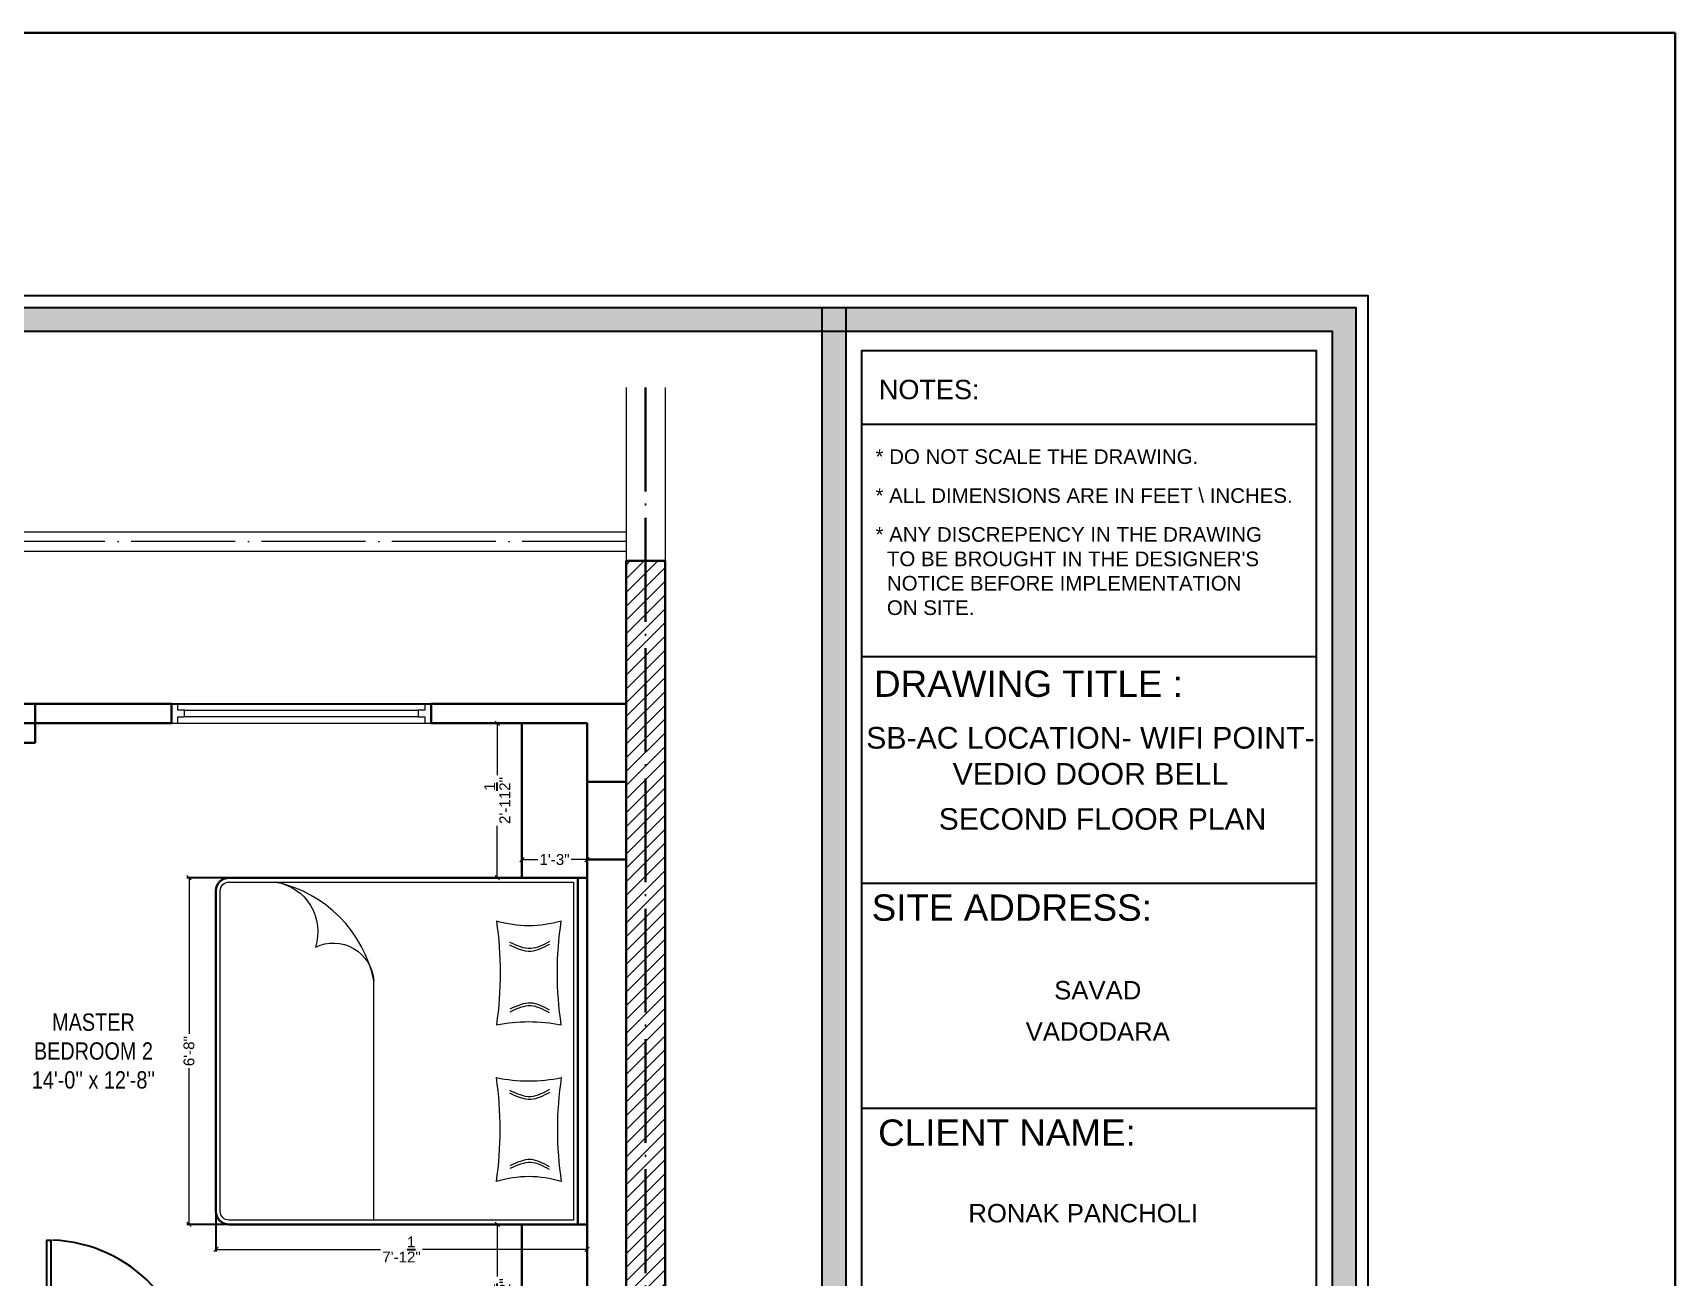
# Model space of a CAD drawing. Header units: millimetres. Extents: x 35877 to 3066687, y -650199 to -40525.
# Drawn here: x 149668.9 to 150048.2, y -178094.2 to -177806.8 of the extents above; entities that cross this region are included whole.
import ezdxf
from ezdxf.enums import TextEntityAlignment as Align

# ---------------------------------------------------------------- set-up
doc = ezdxf.new("R2010")
doc.units = ezdxf.units.MM
doc.header["$MEASUREMENT"] = 0
doc.header["$PDMODE"] = 35
doc.linetypes.add('ACAD_ISO04W100', pattern=[30, 24, -3, 0, -3])
doc.layers.get('Defpoints').update_dxf_attribs({"color": 220})
for name, color, linetype in [('AR DOOR', 40, 'Continuous'), ('AR ELE-5', 134, 'Continuous'), ('GROUND FLOOR  ( Text )', 251, 'Continuous')]:
    doc.layers.add(name, color=color, linetype=linetype)
for name, color, linetype, lineweight in [('COLUMN', 1, 'Continuous', 30), ('dim05', 1, 'Continuous', 13), ('FIRST FLOOR ( TEXT )', 7, 'Continuous', 9), ('FURNITURE', 32, 'Continuous', 9), ('GROUND FLOOR', 7, 'Continuous', 9), ('GROUND FLOOR  ( HATCH )', 251, 'Continuous', 9), ('NAME PLATE', 7, 'Continuous', 25), ('SECOND FLOOR', 7, 'Continuous', 9), ('SECOND FLOOR  ( PLINE )', 251, 'Continuous', 30), ('wall', 7, 'Continuous', 30), ('X_PLOT', 1, 'Continuous', 9), ('XX~SLAB ( BEAM )~ ( DIM )', 7, 'Continuous', 9)]:
    doc.layers.add(name, color=color, linetype=linetype, lineweight=lineweight)
doc.layers.add('XX~SLAB ( PLINE )', color=251, linetype='Continuous', plot=False)
doc.styles.add('Arial', font='arial.ttf')
doc.styles.add('KATHA', font='swissc.ttf')
doc.styles.get("Standard").update_dxf_attribs({"font": 'arial.ttf', "height": 6})
doc.dimstyles.new('ISO-25', dxfattribs={"dimtxt": 2.5, "dimasz": 1, "dimexe": 0.5, "dimexo": 1, "dimtad": 0, "dimdec": 1, "dimlunit": 4, "dimtxsty": 'Standard', "dimblk": 'OBLIQUE', "dimcen": 2.5, "dimclrd": 1, "dimclre": 1, "dimclrt": 5, "dimadec": 0, "dimazin": 0, "dimtfac": 1, "dimtdec": 1, "dimtmove": 0, "dimatfit": 3, "dimfxl": 1, "dimlwd": -1, "dimarcsym": 0})

# ---------------------------------------------------------------- blocks, each defined once
blk = doc.blocks.new('LAYOUT FILE')
at = {"layer": 'NAME PLATE', "true_color": 0xd39e00}
h = blk.add_hatch(color=42, dxfattribs=at)
h.paths.add_polyline_path([(3346889.83, -513806.18), (3346889.83, -514260.7), (3347535.56, -514260.7), (3347535.56, -513806.18)])
h.paths.add_polyline_path([(3346894.36, -513810.71), (3347531.03, -513810.71), (3347531.03, -514256.17), (3346894.36, -514256.17)], flags=16)
blk.add_hatch(color=42, dxfattribs=at).paths.add_polyline_path([(3347433.6, -514256.17), (3347438.13, -514256.17), (3347438.13, -513806.18), (3347433.6, -513806.18)])
at = {"layer": 'NAME PLATE', "color": 42, "true_color": 0xd39e00}
for p, q in [((3347527.96, -513828.55), (3347441.2, -513828.55)), ((3347527.96, -513872.99), (3347441.2, -513872.99)), ((3347527.96, -513916.26), (3347441.2, -513916.26)), ((3347527.96, -513959.27), (3347441.2, -513959.27))]:
    blk.add_line(p, q, dxfattribs=at)
for points in [[(3346887.56, -513803.91), (3347537.83, -513803.91), (3347537.83, -514262.96), (3346887.56, -514262.96)], [(3346889.83, -513806.18), (3347535.56, -513806.18), (3347535.56, -514260.7), (3346889.83, -514260.7)], [(3347433.6, -514256.17), (3347433.6, -513806.18), (3347438.13, -513806.18), (3347438.13, -514256.17)], [(3346894.36, -513810.71), (3347531.03, -513810.71), (3347531.03, -514256.17), (3346894.36, -514256.17)], [(3347441.2, -514252.44), (3347441.2, -513814.44), (3347527.96, -513814.44), (3347527.96, -514252.44)]]:
    blk.add_lwpolyline(points, close=True, dxfattribs=at)
at = {"layer": 'NAME PLATE', "style": 'Arial'}
for s, height, p in [('NOTES:', 3.699, (3347454.07, -513823.73)), ('DRAWING TITLE : ', 5.0338, (3347474.01, -513880.61)), ('SITE ADDRESS:', 5.0338, (3347469.85, -513923.39)), ('CLIENT NAME:', 5.0338, (3347468.93, -513966.4))]:
    blk.add_text(s, height=height, dxfattribs=at).set_placement(p, align=Align.CENTER)
at = {"layer": 'NAME PLATE', "char_height": 2.7974, "width": 108.0765, "attachment_point": 1, "style": 'Arial'}
for s, insert in [('* DO NOT SCALE THE DRAWING.', (3347443.82, -513833.31, 0)), ('* ALL DIMENSIONS ARE IN FEET \\\\ INCHES.', (3347443.82, -513840.75, 0)), ("* ANY DISCREPENCY IN THE DRAWING \\P  TO BE BROUGHT IN THE DESIGNER'S\\P  NOTICE BEFORE IMPLEMENTATION \\P  ON SITE.", (3347443.82, -513848.18, 0))]:
    blk.add_mtext(s, dxfattribs=dict(at, insert=insert))
blk = doc.blocks.new('*U19')
for points in [[(-1160, 0), (-1120, 0), (-1120, 30), (-1110, 30), (-1110, 100), (-1160, 100)], [(0, 0), (0, -1120), (-30, -1120), (-30, 0)], [(40, 0), (0, 0), (0, 30), (-10, 30), (-10, 100), (40, 100)]]:
    blk.add_lwpolyline(points, close=True)
at = {"layer": 'AR ELE-5', "linetype": 'ByBlock', "ltscale": 15}
blk.add_arc((2, 1), 1122, 180.0347, 267.627, dxfattribs=at)
blk = doc.blocks.new('_Oblique')
at = {"layer": 'wall', "color": 0, "lineweight": -2}
blk.add_line((-0.5, -0.5), (0.5, 0.5), dxfattribs=at)
blk = doc.blocks.new('*D148')
at = {"layer": 'Defpoints', "color": 0, "lineweight": 30, "transparency": 16777216}
for p in [(149718.61, -178001.96, -0.13), (149705, -178082.06), (149718.61, -178082.06, -0.13)]:
    blk.add_point(p, dxfattribs=at)
at = {"layer": 'dim05', "color": 1, "linetype": 'Continuous', "lineweight": -2, "transparency": 16777216}
for p, q in [((149717.61, -178001.96), (149704.5, -178001.96)), ((149717.61, -178082.06), (149704.5, -178082.06))]:
    blk.add_line(p, q, dxfattribs=at)
at = {"layer": 'dim05', "color": 1, "linetype": 'Continuous', "transparency": 16777216}
for p, q in [((149705, -178001.96), (149705, -178038.05)), ((149705, -178082.06), (149705, -178045.96))]:
    blk.add_line(p, q, dxfattribs=at)
at = {"layer": 'dim05', "color": 1, "transparency": 16777216}
for p, rotation in [((149705, -178001.96), 90), ((149705, -178082.06), 270)]:
    blk.add_blockref('_Oblique', p, dxfattribs=dict(at, rotation=rotation))
at = {"layer": 'dim05', "color": 5, "lineweight": 25, "transparency": 16777216, "insert": (149705, -178042.01), "char_height": 2.5, "attachment_point": 5, "rotation": 90, "style": 'Arial'}
blk.add_mtext('6\'-8"', dxfattribs=at)
blk = doc.blocks.new('*D149')
at = {"layer": 'Defpoints', "color": 0, "lineweight": 30, "transparency": 16777216}
for p in [(149711.21, -178075.04, -0.13), (149796.95, -178075.04, -0.13), (149796.95, -178087.83)]:
    blk.add_point(p, dxfattribs=at)
at = {"layer": 'dim05', "color": 1, "linetype": 'Continuous', "lineweight": -2, "transparency": 16777216}
for p, q in [((149711.21, -178076.04), (149711.21, -178088.33)), ((149796.95, -178076.04), (149796.95, -178088.33))]:
    blk.add_line(p, q, dxfattribs=at)
at = {"layer": 'dim05', "color": 1, "linetype": 'Continuous', "transparency": 16777216}
for p, q in [((149711.21, -178087.83), (149749.23, -178087.83)), ((149796.95, -178087.83), (149758.93, -178087.83))]:
    blk.add_line(p, q, dxfattribs=at)
at = {"layer": 'dim05', "color": 1, "transparency": 16777216, "rotation": 180}
blk.add_blockref('_Oblique', (149711.21, -178087.83), dxfattribs=at)
at = {"layer": 'dim05', "color": 1, "transparency": 16777216}
blk.add_blockref('_Oblique', (149796.95, -178087.83), dxfattribs=at)
at = {"layer": 'dim05', "color": 5, "lineweight": 25, "transparency": 16777216, "insert": (149754.08, -178087.83), "char_height": 2.5, "attachment_point": 5, "style": 'Arial'}
blk.add_mtext('7\'-1{\\H1x;\\S1/2;}"', dxfattribs=at)
blk = doc.blocks.new('*D150')
at = {"layer": 'Defpoints', "color": 0, "lineweight": 30, "transparency": 16777216}
for p in [(149781.9, -177966.26, -0.13), (149776.17, -178001.96), (149781.9, -178001.96, -0.13)]:
    blk.add_point(p, dxfattribs=at)
at = {"layer": 'dim05', "color": 1, "linetype": 'Continuous', "lineweight": -2, "transparency": 16777216}
for p, q in [((149780.9, -177966.26), (149775.67, -177966.26)), ((149780.9, -178001.96), (149775.67, -178001.96))]:
    blk.add_line(p, q, dxfattribs=at)
at = {"layer": 'dim05', "color": 1, "linetype": 'Continuous', "transparency": 16777216}
for p, q in [((149776.17, -177966.26), (149776.17, -177978.26)), ((149776.17, -178001.96), (149776.17, -177989.96))]:
    blk.add_line(p, q, dxfattribs=at)
at = {"layer": 'dim05', "color": 1, "transparency": 16777216}
for p, rotation in [((149776.17, -177966.26), 90), ((149776.17, -178001.96), 270)]:
    blk.add_blockref('_Oblique', p, dxfattribs=dict(at, rotation=rotation))
at = {"layer": 'dim05', "color": 5, "lineweight": 25, "transparency": 16777216, "insert": (149776.17, -177984.11), "char_height": 2.5, "attachment_point": 5, "rotation": 90, "style": 'Arial'}
blk.add_mtext('2\'-11{\\H1x;\\S1/2;}"', dxfattribs=at)
blk = doc.blocks.new('*D151')
at = {"layer": 'Defpoints', "color": 0, "lineweight": 30, "transparency": 16777216}
for p in [(149796.95, -177997.76), (149781.9, -177999.38, -0.13), (149796.95, -177999.38, -0.13)]:
    blk.add_point(p, dxfattribs=at)
at = {"layer": 'dim05', "color": 1, "linetype": 'Continuous', "lineweight": -2, "transparency": 16777216}
for p, q in [((149781.9, -177998.38), (149781.9, -177997.26)), ((149796.95, -177998.38), (149796.95, -177997.26))]:
    blk.add_line(p, q, dxfattribs=at)
at = {"layer": 'dim05', "color": 1, "linetype": 'Continuous', "transparency": 16777216}
for p, q in [((149781.9, -177997.76), (149785.59, -177997.76)), ((149796.95, -177997.76), (149793.25, -177997.76))]:
    blk.add_line(p, q, dxfattribs=at)
at = {"layer": 'dim05', "color": 1, "transparency": 16777216, "rotation": 180}
blk.add_blockref('_Oblique', (149781.9, -177997.76), dxfattribs=at)
at = {"layer": 'dim05', "color": 1, "transparency": 16777216}
blk.add_blockref('_Oblique', (149796.95, -177997.76), dxfattribs=at)
at = {"layer": 'dim05', "color": 5, "lineweight": 25, "transparency": 16777216, "insert": (149789.42, -177997.76), "char_height": 2.5, "attachment_point": 5, "style": 'Arial'}
blk.add_mtext('1\'-3"', dxfattribs=at)
blk = doc.blocks.new('*D152')
at = {"layer": 'Defpoints', "color": 0, "lineweight": 30, "transparency": 16777216}
for p in [(149781.9, -178082.06, -0.13), (149776.2, -178117.76), (149781.9, -178117.76, -0.13)]:
    blk.add_point(p, dxfattribs=at)
at = {"layer": 'dim05', "color": 1, "linetype": 'Continuous', "lineweight": -2, "transparency": 16777216}
for p, q in [((149780.9, -178082.06), (149775.7, -178082.06)), ((149780.9, -178117.76), (149775.7, -178117.76))]:
    blk.add_line(p, q, dxfattribs=at)
at = {"layer": 'dim05', "color": 1, "linetype": 'Continuous', "transparency": 16777216}
for p, q in [((149776.2, -178082.06), (149776.2, -178094.06)), ((149776.2, -178117.76), (149776.2, -178105.76))]:
    blk.add_line(p, q, dxfattribs=at)
at = {"layer": 'dim05', "color": 1, "transparency": 16777216}
for p, rotation in [((149776.2, -178082.06), 90), ((149776.2, -178117.76), 270)]:
    blk.add_blockref('_Oblique', p, dxfattribs=dict(at, rotation=rotation))
at = {"layer": 'dim05', "color": 5, "lineweight": 25, "transparency": 16777216, "insert": (149776.2, -178099.91), "char_height": 2.5, "attachment_point": 5, "rotation": 90, "style": 'Arial'}
blk.add_mtext('2\'-11{\\H1x;\\S1/2;}"', dxfattribs=at)

msp = doc.modelspace()

# ---------------------------------------------------------------- hatches: boundary and pattern name
at = {"layer": 'GROUND FLOOR  ( HATCH )'}
h = msp.add_hatch(dxfattribs=at)
h.set_pattern_fill('ANSI31', color=6, scale=18, style=0)
h.set_pattern_definition([(45, (33274.2636, -15653.0841), (-1.590990258, 1.590990258), [])])
h.paths.add_polyline_path([(149814.95, -177928.759), (149805.95, -177928.759), (149805.95, -178272.259), (149814.95, -178272.259)])

# ---------------------------------------------------------------- linework, layer by layer
at = {"layer": 'COLUMN', "elevation": -0.126}
for points in [[(149660.45, -177961.759), (149669.45, -177961.759), (149669.45, -177970.759), (149660.45, -177970.759)], [(149796.95, -177979.759), (149805.95, -177979.759), (149805.95, -177997.759), (149796.95, -177997.759)]]:
    msp.add_lwpolyline(points, close=True, dxfattribs=at)
at = {"layer": 'FURNITURE', "lineweight": 30}
for p, q in [((149781.896, -178001.961, -0.126), (149781.896, -177966.259, -0.126)), ((149781.896, -178117.759, -0.126), (149781.896, -178082.056, -0.126))]:
    msp.add_line(p, q, dxfattribs=at)
at = {"layer": 'FURNITURE'}
msp.add_line((149747.713, -178081.056, -0.126), (149747.713, -178025.768, -0.126), dxfattribs=at)
at = {"layer": 'FURNITURE', "lineweight": 30, "elevation": -0.126}
msp.add_lwpolyline([(149711.209, -178079.056), (149711.209, -178004.961, -0.4142136), (149714.209, -178001.961), (149794.797, -178001.961), (149794.797, -178082.056), (149714.209, -178082.056, -0.4142136)], format="xyb", close=True, dxfattribs=at)
msp.add_lwpolyline([(149794.797, -178082.056), (149796.95, -178082.056), (149796.95, -178001.961), (149794.797, -178001.961)], close=True, dxfattribs=at)
at = {"layer": 'FURNITURE'}
for points, elevation in [([(149712.209, -178079.056), (149712.209, -178004.961, -0.4142136), (149714.209, -178002.961), (149793.797, -178002.961), (149793.797, -178081.056), (149714.209, -178081.056, -0.4142136)], -0.126), ([(149734.192, -178017.972, -0.5279651), (149747.713, -178025.768, 0.2964894), (149725.07, -178002.961, -0.4593765), (149734.192, -178017.972)], -0.126), ([(149775.976, -178035.952, -0.1005861), (149790.976, -178035.952, -0.0757258), (149790.976, -178011.952, -0.1489672), (149775.976, -178011.952, -0.0741156)], -0.131), ([(149775.976, -178048.128, 0.1005861), (149790.976, -178048.128, 0.0757258), (149790.976, -178072.128, 0.1489672), (149775.976, -178072.128, 0.0741156)], -0.131)]:
    msp.add_lwpolyline(points, format="xyb", close=True, dxfattribs=dict(at, elevation=elevation))
for points in [[(149788.238, -178016.694, -0.131), (149786.821, -178017.466, -0.131), (149783.827, -178019.096, -0.131), (149780.71, -178017.656, -0.131), (149779.069, -178016.897, -0.131)], [(149788.238, -178017.338, -0.131), (149786.821, -178018.11, -0.131), (149783.827, -178019.741, -0.131), (149780.71, -178018.301, -0.131), (149779.069, -178017.542, -0.131)], [(149788.238, -178032.529, -0.131), (149786.821, -178031.757, -0.131), (149783.827, -178030.127, -0.131), (149780.71, -178031.567, -0.131), (149779.069, -178032.326, -0.131)], [(149788.238, -178033.174, -0.131), (149786.821, -178032.402, -0.131), (149783.827, -178030.771, -0.131), (149780.71, -178032.212, -0.131), (149779.069, -178032.971, -0.131)], [(149788.238, -178050.906, -0.131), (149786.821, -178051.678, -0.131), (149783.827, -178053.309, -0.131), (149780.71, -178051.868, -0.131), (149779.069, -178051.109, -0.131)], [(149788.238, -178051.551, -0.131), (149786.821, -178052.323, -0.131), (149783.827, -178053.954, -0.131), (149780.71, -178052.513, -0.131), (149779.069, -178051.754, -0.131)], [(149788.238, -178068.706, -0.131), (149786.821, -178067.934, -0.131), (149783.827, -178066.303, -0.131), (149780.71, -178067.744, -0.131), (149779.069, -178068.502, -0.131)], [(149788.238, -178069.351, -0.131), (149786.821, -178068.579, -0.131), (149783.827, -178066.948, -0.131), (149780.71, -178068.388, -0.131), (149779.069, -178069.147, -0.131)]]:
    msp.add_open_spline(points, degree=3, knots=[0, 0, 0, 0, 4.5779171, 9.671137, 9.671137, 9.671137, 9.671137], dxfattribs=at)
at = {"layer": 'GROUND FLOOR'}
for p, q in [((149805.95, -177888.71, -0.126), (149805.95, -178409.642, -0.126)), ((149805.95, -177888.71, -0.126), (149805.95, -177985.759, -0.126)), ((149814.95, -177888.71, -0.126), (149814.95, -178409.642, -0.126)), ((149305.7, -177922.009, -0.126), (149805.95, -177922.009, -0.126)), ((149310.2, -177926.509, -0.126), (149805.95, -177926.509, -0.126))]:
    msp.add_line(p, q, dxfattribs=at)
at = {"layer": 'GROUND FLOOR', "color": 1, "linetype": 'ACAD_ISO04W100'}
msp.add_line((149810.45, -177888.71, -0.126), (149810.45, -178272.259, -0.126), dxfattribs=at)
at = {"layer": 'GROUND FLOOR', "color": 1, "linetype": 'ACAD_ISO04W100', "elevation": -0.126}
msp.add_lwpolyline([(149805.95, -177924.259), (149307.95, -177924.259), (149307.95, -178386.759), (149805.95, -178386.759)], dxfattribs=at)
at = {"layer": 'GROUND FLOOR', "color": 6, "lineweight": 30, "elevation": -0.126}
msp.add_lwpolyline([(149814.95, -177928.759), (149805.95, -177928.759), (149805.95, -178272.259), (149814.95, -178272.259)], close=True, dxfattribs=at)
at = {"layer": 'SECOND FLOOR'}
for p, q in [((149405.45, -177961.759, -0.126), (149805.95, -177961.759, -0.126)), ((149700.949, -177961.759, -0.126), (149700.949, -177966.259, -0.126)), ((149760.95, -177961.759, -0.126), (149760.95, -177966.259, -0.126)), ((149628.95, -177966.259, -0.126), (149796.95, -177966.259, -0.126)), ((149796.95, -177966.259, -0.126), (149796.95, -178117.759, -0.126))]:
    msp.add_line(p, q, dxfattribs=at)
at = {"layer": 'SECOND FLOOR', "elevation": -0.126}
msp.add_lwpolyline([(149760.95, -177961.759), (149759.45, -177961.759), (149759.45, -177963.259), (149757.95, -177963.259), (149757.95, -177964.759), (149703.949, -177964.758), (149703.949, -177963.258), (149702.449, -177963.258), (149702.449, -177961.759), (149700.949, -177961.759), (149700.949, -177966.259), (149702.449, -177966.259), (149702.449, -177964.758), (149703.949, -177964.758), (149703.949, -177963.258), (149757.95, -177963.259), (149757.95, -177964.759), (149759.45, -177964.759), (149759.45, -177966.259), (149760.95, -177966.259), (149760.95, -177961.759), (149700.949, -177961.759), (149700.949, -177966.259), (149760.95, -177966.259)], close=True, dxfattribs=at)
at = {"layer": 'SECOND FLOOR  ( PLINE )', "elevation": -0.126}
for points in [[(149624.45, -178122.259), (149604.95, -178122.259), (149604.95, -178117.759), (149624.45, -178117.759), (149624.45, -177966.259), (149555.45, -177966.259), (149555.45, -177961.759), (149700.949, -177961.759), (149700.949, -177966.259), (149628.95, -177966.259), (149628.95, -178117.759), (149670.95, -178117.759), (149670.95, -178122.259), (149628.95, -178122.259)], [(149805.95, -177961.759), (149760.95, -177961.759), (149760.95, -177966.259), (149796.95, -177966.259), (149796.95, -178117.759), (149765.45, -178117.759), (149765.45, -178122.259), (149796.95, -178122.259), (149796.95, -178249.759), (149763.945, -178249.759), (149763.945, -178254.259), (149796.95, -178254.259), (149796.95, -178272.259), (149805.95, -178272.259)]]:
    msp.add_lwpolyline(points, close=True, dxfattribs=at)
at = {"layer": 'X_PLOT', "linetype": 'ACAD_ISO04W100', "lineweight": 30}
msp.add_line((149810.45, -177888.71, -0.126), (149810.45, -178384.509, -0.126), dxfattribs=at)
at = {"layer": 'XX~SLAB ( BEAM )~ ( DIM )', "color": 240, "lineweight": 30, "true_color": 0xed1f24}
msp.add_lwpolyline([(150048.226, -177806.756), (147265.341, -177806.756), (147265.341, -178459.813), (150048.226, -178459.813)], close=True, dxfattribs=at)
at = {"layer": 'XX~SLAB ( PLINE )', "elevation": -0.126}
msp.add_lwpolyline([(149400.95, -177961.759), (149805.95, -177961.759), (149805.95, -178272.259), (149796.95, -178272.259), (149777.145, -178272.259), (149736.808, -178272.259), (149711.45, -178272.259), (149564.45, -178272.259), (149491.206, -178272.259), (149400.95, -178272.259)], close=True, dxfattribs=at)

# ---------------------------------------------------------------- block references
at = {"layer": 'AR DOOR', "linetype": 'ByBlock', "lineweight": -2, "extrusion": (0, 0, -1), "xscale": -0.02999999999996949, "yscale": 0.02999999999996949, "zscale": -0.02999999999996949, "rotation": 180}
msp.add_blockref('*U19', (-149672.15, -178119.259, 0.126), dxfattribs=at)
at = {"layer": 'NAME PLATE', "lineweight": 0, "xscale": 1.209046105522275, "yscale": 1.209046105522275, "zscale": 1.209046105522275}
msp.add_blockref('LAYOUT FILE', (-3897350.363, 443345.187), dxfattribs=at)

# ---------------------------------------------------------------- texts
at = {"layer": 'FIRST FLOOR ( TEXT )', "insert": (149682.924, -178042.009, -0.126), "char_height": 4, "attachment_point": 5, "style": 'KATHA'}
msp.add_mtext("MASTER \\PBEDROOM 2\\P14'-0'' x 12'-8''", dxfattribs=at)
at = {"layer": 'GROUND FLOOR  ( Text )', "insert": (149913.185, -177973.82, -0.126), "char_height": 5, "width": 121.24935, "attachment_point": 5, "style": 'Arial'}
msp.add_mtext('SB-AC LOCATION- WIFI POINT- VEDIO DOOR BELL', dxfattribs=at)
at = {"layer": 'NAME PLATE', "style": 'Arial'}
for s, height, p in [('SECOND FLOOR PLAN', 4.97292, (149915.975, -177990.854)), (' SAVAD ', 4.2457, (149914.873, -178030.057)), ('VADODARA', 4.2457, (149914.873, -178039.588)), ('RONAK PANCHOLI    ', 4.24568, (149914.811, -178081.569))]:
    msp.add_text(s, height=height, dxfattribs=at).set_placement(p, align=Align.CENTER)

# ---------------------------------------------------------------- dimensions: what is measured, and where the dimension line sits
at = {"layer": 'dim05', "color": 27, "lineweight": 25, "true_color": 0x7d5120}
for base, p1, p2, picture, middle in [((149776.175, -178001.961), (149781.896, -177966.259, -0.126), (149781.896, -178001.961, -0.126), '*D150', (149776.175, -177984.11)), ((149705.005, -178082.056), (149718.609, -178001.961, -0.126), (149718.609, -178082.056, -0.126), '*D148', (149705.005, -178042.009)), ((149776.196, -178117.759), (149781.896, -178082.056, -0.126), (149781.896, -178117.759, -0.126), '*D152', (149776.196, -178099.907))]:
    dim = msp.add_linear_dim(base=base, p1=p1, p2=p2, angle=90, dimstyle='ISO-25', override={"dimtxsty": 'Arial'}, dxfattribs=at)
    dim.commit()
    dim.dimension.update_dxf_attribs({"geometry": picture, "text_midpoint": middle})
for base, p1, p2, picture, middle in [((149796.95, -177997.759), (149781.896, -177999.384, -0.126), (149796.95, -177999.384, -0.126), '*D151', (149789.423, -177997.759)), ((149796.95, -178087.825), (149711.209, -178075.044, -0.126), (149796.95, -178075.044, -0.126), '*D149', (149754.079, -178087.825))]:
    dim = msp.add_linear_dim(base=base, p1=p1, p2=p2, dimstyle='ISO-25', override={"dimtxsty": 'Arial'}, dxfattribs=at)
    dim.commit()
    dim.dimension.update_dxf_attribs({"geometry": picture, "text_midpoint": middle})

doc.saveas('drawing.dxf')
